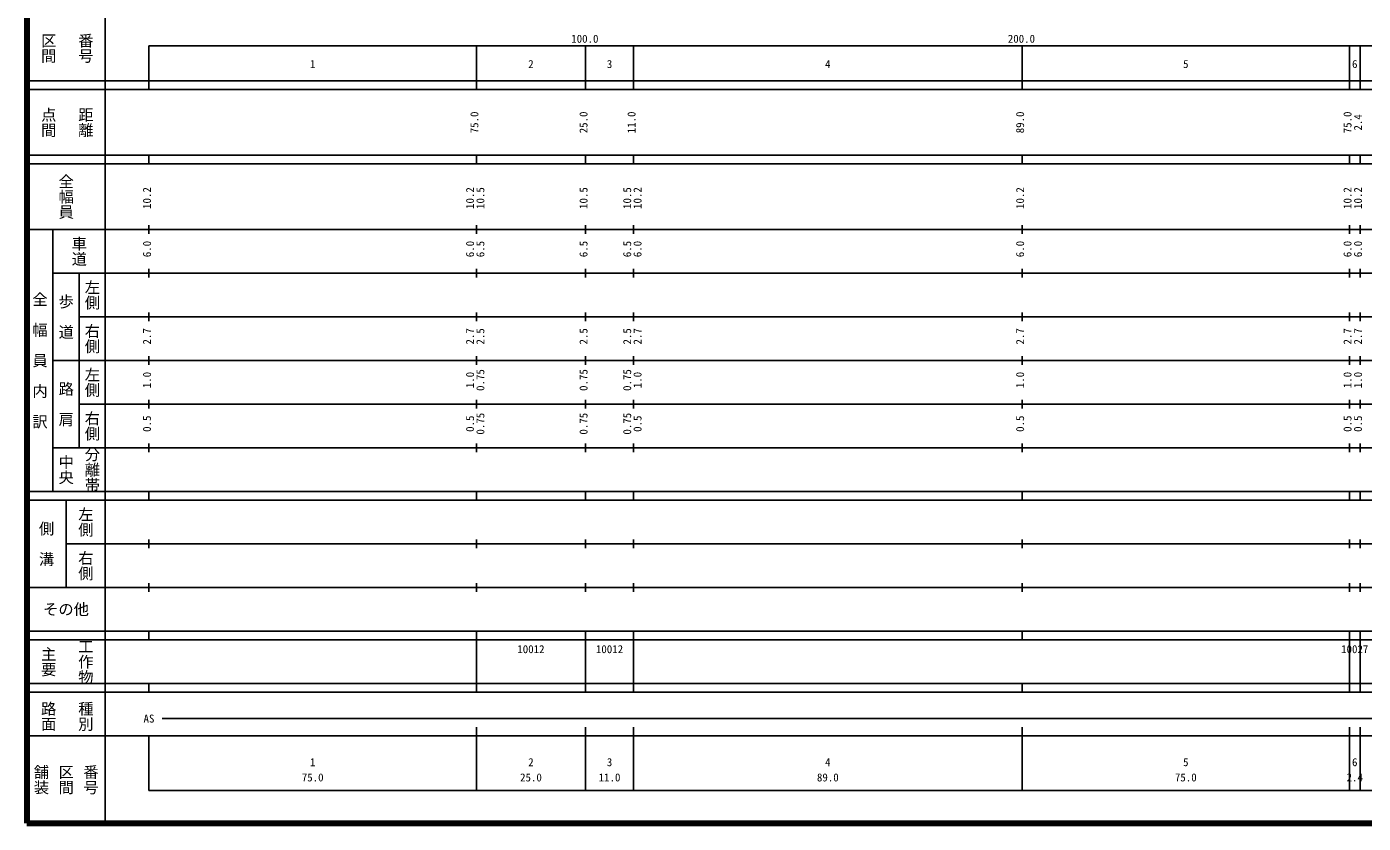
# Model space of a CAD drawing. Units: millimetres, scale not verified. Extents: x 40000 to 680000, y 20000 to 380000.
# Drawn here: x 40000 to 346149, y 20000 to 202409 of the extents above; entities that cross this region are included whole.
import ezdxf
from ezdxf.enums import TextEntityAlignment as Align

# ---------------------------------------------------------------- set-up
doc = ezdxf.new("R2010")
doc.units = ezdxf.units.MM
doc.header["$LTSCALE"] = 1000
doc.layers.add('S-TTL', color=2, linetype='Continuous', lineweight=140)
doc.layers.add('S-TTL-BAND', color=7, linetype='Continuous', lineweight=25)
doc.styles.add('@ＭＳ ゴシック', font='')
doc.styles.add('ＭＳ ゴシック', font='')
doc.styles.get('@ＭＳ ゴシック').set_extended_font_data('@MS Gothic')
doc.styles.get('ＭＳ ゴシック').set_extended_font_data('MS Gothic')

msp = doc.modelspace()

# ---------------------------------------------------------------- linework, layer by layer
at = {"layer": 'S-TTL'}
for p, q in [((40000, 380000), (40000, 20000)), ((40000, 20000), (680000, 20000))]:
    msp.add_line(p, q, dxfattribs=at)
at = {"layer": 'S-TTL-BAND'}
for p, q in [((58000, 370000), (58000, 20000)), ((68000, 198000), (68000, 188000)), ((68000, 198000), (579000, 198000)), ((143000, 188000), (143000, 198000)), ((168000, 188000), (168000, 198000)), ((179000, 188000), (179000, 198000)), ((268000, 188000), (268000, 198000)), ((343000, 188000), (343000, 198000)), ((345400, 188000), (345400, 198000)), ((40000, 190000), (579000, 190000)), ((40000, 188000), (579000, 188000)), ((40000, 173000), (579000, 173000)), ((68000, 171000), (68000, 173000)), ((143000, 171000), (143000, 173000)), ((168000, 171000), (168000, 173000)), ((179000, 171000), (179000, 173000)), ((268000, 171000), (268000, 173000)), ((343000, 171000), (343000, 173000)), ((345400, 171000), (345400, 173000)), ((40000, 171000), (579000, 171000)), ((68000, 155000), (68000, 157000)), ((143000, 155000), (143000, 157000)), ((168000, 155000), (168000, 157000)), ((179000, 155000), (179000, 157000)), ((268000, 155000), (268000, 157000)), ((343000, 155000), (343000, 157000)), ((345400, 155000), (345400, 157000)), ((40000, 156000), (579000, 156000)), ((46000, 96000), (46000, 156000)), ((68000, 145000), (68000, 147000)), ((143000, 145000), (143000, 147000)), ((168000, 145000), (168000, 147000)), ((179000, 145000), (179000, 147000)), ((268000, 145000), (268000, 147000)), ((343000, 145000), (343000, 147000)), ((345400, 145000), (345400, 147000)), ((46000, 146000), (579000, 146000)), ((52000, 146000), (52000, 106000)), ((52000, 136000), (579000, 136000)), ((68000, 135000), (68000, 137000)), ((143000, 135000), (143000, 137000)), ((168000, 135000), (168000, 137000)), ((179000, 135000), (179000, 137000)), ((268000, 135000), (268000, 137000)), ((343000, 135000), (343000, 137000)), ((345400, 135000), (345400, 137000)), ((46000, 126000), (579000, 126000)), ((68000, 125000), (68000, 127000)), ((143000, 125000), (143000, 127000)), ((168000, 125000), (168000, 127000)), ((179000, 125000), (179000, 127000)), ((268000, 125000), (268000, 127000)), ((343000, 125000), (343000, 127000)), ((345400, 125000), (345400, 127000)), ((68000, 115000), (68000, 117000)), ((143000, 115000), (143000, 117000)), ((168000, 115000), (168000, 117000)), ((179000, 115000), (179000, 117000)), ((268000, 115000), (268000, 117000)), ((343000, 115000), (343000, 117000)), ((345400, 115000), (345400, 117000)), ((52000, 116000), (579000, 116000)), ((46000, 106000), (579000, 106000)), ((68000, 105000), (68000, 107000)), ((143000, 105000), (143000, 107000)), ((168000, 105000), (168000, 107000)), ((179000, 105000), (179000, 107000)), ((268000, 105000), (268000, 107000)), ((343000, 105000), (343000, 107000)), ((345400, 105000), (345400, 107000)), ((40000, 96000), (579000, 96000)), ((68000, 94000), (68000, 96000)), ((68000, 94000), (68000, 96000)), ((143000, 94000), (143000, 96000)), ((168000, 94000), (168000, 96000)), ((179000, 94000), (179000, 96000)), ((268000, 94000), (268000, 96000)), ((343000, 94000), (343000, 96000)), ((345400, 94000), (345400, 96000)), ((40000, 94000), (579000, 94000)), ((49000, 94000), (49000, 74000)), ((49000, 84000), (579000, 84000)), ((68000, 83000), (68000, 85000)), ((68000, 83000), (68000, 85000)), ((143000, 83000), (143000, 85000)), ((168000, 83000), (168000, 85000)), ((179000, 83000), (179000, 85000)), ((268000, 83000), (268000, 85000)), ((343000, 83000), (343000, 85000)), ((345400, 83000), (345400, 85000)), ((40000, 74000), (579000, 74000)), ((68000, 73000), (68000, 75000)), ((68000, 73000), (68000, 75000)), ((143000, 73000), (143000, 75000)), ((168000, 73000), (168000, 75000)), ((179000, 73000), (179000, 75000)), ((268000, 73000), (268000, 75000)), ((343000, 73000), (343000, 75000)), ((345400, 73000), (345400, 75000)), ((40000, 64000), (579000, 64000)), ((40000, 62000), (579000, 62000)), ((68000, 62000), (68000, 64000)), ((68000, 62000), (68000, 64000)), ((143000, 62000), (143000, 64000)), ((143000, 52000), (143000, 62000)), ((168000, 62000), (168000, 64000)), ((168000, 52000), (168000, 62000)), ((168000, 52000), (168000, 62000)), ((179000, 62000), (179000, 64000)), ((179000, 52000), (179000, 62000)), ((268000, 62000), (268000, 64000)), ((343000, 62000), (343000, 64000)), ((343000, 52000), (343000, 62000)), ((345400, 62000), (345400, 64000)), ((345400, 52000), (345400, 62000)), ((40000, 52000), (579000, 52000)), ((40000, 50000), (579000, 50000)), ((68000, 50000), (68000, 52000)), ((68000, 50000), (68000, 52000)), ((143000, 50000), (143000, 52000)), ((168000, 50000), (168000, 52000)), ((179000, 50000), (179000, 52000)), ((268000, 50000), (268000, 52000)), ((343000, 50000), (343000, 52000)), ((345400, 50000), (345400, 52000)), ((71000, 44000), (565000, 44000)), ((40000, 40000), (579000, 40000)), ((68000, 40000), (68000, 27500)), ((143000, 27500), (143000, 42000)), ((168000, 27500), (168000, 42000)), ((179000, 27500), (179000, 42000)), ((268000, 27500), (268000, 42000)), ((343000, 27500), (343000, 42000)), ((345400, 27500), (345400, 42000)), ((68000, 27500), (579000, 27500))]:
    msp.add_line(p, q, dxfattribs=at)

# ---------------------------------------------------------------- texts
at = {"layer": 'S-TTL-BAND', "style": '@ＭＳ ゴシック'}
for s, p in [('区間', (45000, 197500)), ('番号', (53500, 197500)), ('点間', (45000, 180500)), ('距離', (53500, 180500)), ('全幅員', (49000, 163500)), ('車道', (52000, 151000)), ('左側', (55000, 141000)), ('全\u3000幅\u3000員\u3000内\u3000訳', (43000, 126000)), ('歩\u3000道', (49000, 136000)), ('右側', (55000, 131000)), ('左側', (55000, 121000)), ('路\u3000肩', (49000, 116000)), ('右側', (55000, 111000)), ('中央', (49000, 101000)), ('分離帯', (55000, 101000)), ('左側', (53500, 89000)), ('側\u3000溝', (44500, 84000)), ('右側', (53500, 79000)), ('工作物', (53500, 57000)), ('主要', (45000, 57000)), ('路面', (45000, 44500)), ('種別', (53500, 44500)), ('舗装', (43333, 30000)), ('区間', (49000, 30000)), ('番号', (54667, 30000))]:
    msp.add_text(s, height=2566, rotation=270, dxfattribs=at).set_placement(p, align=Align.MIDDLE_CENTER)
at = {"layer": 'S-TTL-BAND', "style": 'ＭＳ ゴシック'}
for s, p in [('100.0', (167844, 198195)), ('200.0', (267844, 198195)), ('1', (105500, 192405)), ('2', (155500, 192405)), ('3', (173500, 192405)), ('4', (223500, 192405)), ('5', (305500, 192405)), ('6', (344200, 192405)), ('AS', (68000, 42500)), ('1', (105500, 32523)), ('2', (155500, 32523)), ('3', (173500, 32523)), ('4', (223500, 32523)), ('5', (305500, 32523)), ('6', (344200, 32523)), ('75.0', (105500, 29033)), ('25.0', (155500, 29033)), ('11.0', (173500, 29033)), ('89.0', (223500, 29033)), ('75.0', (305500, 29033)), ('2.4', (344200, 29033))]:
    msp.add_text(s, height=1833, dxfattribs=at).set_placement(p, align=Align.BOTTOM_CENTER)
for s, p in [('75.0', (144000, 180500)), ('25.0', (169000, 180500)), ('11.0', (180000, 180500)), ('89.0', (269000, 180500)), ('75.0', (344000, 180500)), ('2.4', (346400, 180500)), ('10.2', (69000, 163174)), ('10.2', (143000, 163174)), ('10.5', (145370, 163174)), ('10.5', (169000, 163174)), ('10.5', (179000, 163174)), ('10.2', (181370, 163174)), ('10.2', (269000, 163174)), ('10.2', (344000, 163174)), ('10.2', (346400, 163174)), ('6.0', (69000, 151500)), ('6.0', (143000, 151500)), ('6.5', (145370, 151500)), ('6.5', (169000, 151500)), ('6.5', (179000, 151500)), ('6.0', (181370, 151500)), ('6.0', (269000, 151500)), ('6.0', (344000, 151500)), ('6.0', (346400, 151500)), ('2.7', (69000, 131500)), ('2.7', (143000, 131500)), ('2.5', (145370, 131500)), ('2.5', (169000, 131500)), ('2.5', (179000, 131500)), ('2.7', (181370, 131500)), ('2.7', (269000, 131500)), ('2.7', (344000, 131500)), ('2.7', (346400, 131500)), ('1.0', (69000, 121500)), ('1.0', (143000, 121500)), ('0.75', (145370, 121500)), ('0.75', (169000, 121500)), ('0.75', (179000, 121500)), ('1.0', (181370, 121500)), ('1.0', (269000, 121500)), ('1.0', (344000, 121500)), ('1.0', (346400, 121500)), ('0.75', (145370, 111500)), ('0.75', (169000, 111500)), ('0.75', (179000, 111500)), ('0.5', (69000, 111500)), ('0.5', (143000, 111500)), ('0.5', (181370, 111500)), ('0.5', (269000, 111500)), ('0.5', (344000, 111500)), ('0.5', (346400, 111500))]:
    msp.add_text(s, height=1833, rotation=90, dxfattribs=at).set_placement(p, align=Align.BOTTOM_CENTER)
msp.add_text('その他', height=2566, dxfattribs=at).set_placement((49000, 69000), align=Align.MIDDLE_CENTER)
for s, p in [('10012', (152375, 58405)), ('10012', (170375, 58405)), ('10027', (341075, 58405))]:
    msp.add_text(s, height=1833, dxfattribs=at).set_placement(p, align=Align.BOTTOM_LEFT)

doc.saveas('drawing.dxf')
